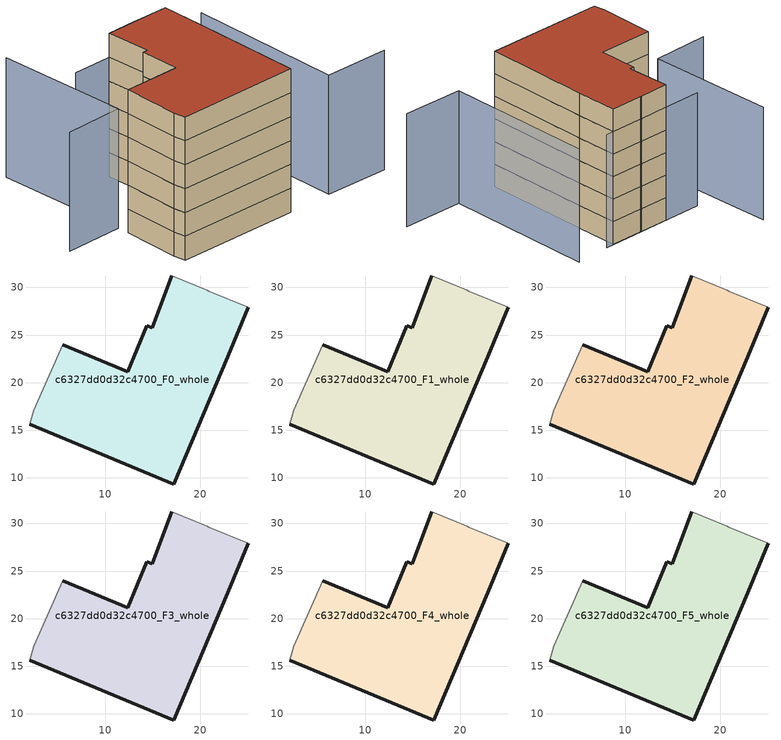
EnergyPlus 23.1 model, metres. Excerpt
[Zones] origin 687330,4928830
c6327dd0d32c4700_F0_whole
 floor ground (EU_floor_Construction): 25.04,27.92 22.85,22.7 17.17,9.34 2.03,15.61 2.45,17.08 5.5,24 12.35,21.15 14.36,25.98 14.94,25.75 16.97,31.21 20.7,29.7 20.89,29.62 z0
 wall outside (EU_wall_Construction): 2.03,15.61 17.17,9.34 22.85,22.7 25.04,27.92 / 16.97,31.21 14.94,25.75 14.36,25.98 12.35,21.15 5.5,24 z0:3
 wall adiabatic (EU_wall_Construction): 25.04,27.92 20.89,29.62 20.7,29.7 16.97,31.21 / 5.5,24 2.45,17.08 2.03,15.61 z0:3
c6327dd0d32c4700_F1_whole
 floor to c6327dd0d32c4700_F0_whole (EU_floor_Construction): 25.04,27.92 22.85,22.7 17.17,9.34 2.03,15.61 2.45,17.08 5.5,24 12.35,21.15 14.36,25.98 14.94,25.75 16.97,31.21 20.7,29.7 20.89,29.62 z3
 wall outside (EU_wall_Construction): 2.03,15.61 17.17,9.34 22.85,22.7 25.04,27.92 / 16.97,31.21 14.94,25.75 14.36,25.98 12.35,21.15 5.5,24 z3:6
 wall adiabatic (EU_wall_Construction): 25.04,27.92 20.89,29.62 20.7,29.7 16.97,31.21 / 5.5,24 2.45,17.08 2.03,15.61 z3:6
c6327dd0d32c4700_F2_whole
 floor to c6327dd0d32c4700_F1_whole (EU_floor_Construction): 25.04,27.92 22.85,22.7 17.17,9.34 2.03,15.61 2.45,17.08 5.5,24 12.35,21.15 14.36,25.98 14.94,25.75 16.97,31.21 20.7,29.7 20.89,29.62 z6
 wall outside (EU_wall_Construction): 2.03,15.61 17.17,9.34 22.85,22.7 25.04,27.92 / 16.97,31.21 14.94,25.75 14.36,25.98 12.35,21.15 5.5,24 z6:9
 wall adiabatic (EU_wall_Construction): 25.04,27.92 20.89,29.62 20.7,29.7 16.97,31.21 / 5.5,24 2.45,17.08 2.03,15.61 z6:9
c6327dd0d32c4700_F3_whole
 floor to c6327dd0d32c4700_F2_whole (EU_floor_Construction): 25.04,27.92 22.85,22.7 17.17,9.34 2.03,15.61 2.45,17.08 5.5,24 12.35,21.15 14.36,25.98 14.94,25.75 16.97,31.21 20.7,29.7 20.89,29.62 z9
 wall outside (EU_wall_Construction): 2.03,15.61 17.17,9.34 22.85,22.7 25.04,27.92 / 16.97,31.21 14.94,25.75 14.36,25.98 12.35,21.15 5.5,24 z9:12
 wall adiabatic (EU_wall_Construction): 25.04,27.92 20.89,29.62 20.7,29.7 16.97,31.21 / 5.5,24 2.45,17.08 2.03,15.61 z9:12
c6327dd0d32c4700_F4_whole
 floor to c6327dd0d32c4700_F3_whole (EU_floor_Construction): 25.04,27.92 22.85,22.7 17.17,9.34 2.03,15.61 2.45,17.08 5.5,24 12.35,21.15 14.36,25.98 14.94,25.75 16.97,31.21 20.7,29.7 20.89,29.62 z12
 wall outside (EU_wall_Construction): 2.03,15.61 17.17,9.34 22.85,22.7 25.04,27.92 / 16.97,31.21 14.94,25.75 14.36,25.98 12.35,21.15 5.5,24 z12:15
 wall adiabatic (EU_wall_Construction): 25.04,27.92 20.89,29.62 20.7,29.7 16.97,31.21 / 5.5,24 2.45,17.08 2.03,15.61 z12:15
c6327dd0d32c4700_F5_whole
 floor to c6327dd0d32c4700_F4_whole (EU_floor_Construction): 25.04,27.92 22.85,22.7 17.17,9.34 2.03,15.61 2.45,17.08 5.5,24 12.35,21.15 14.36,25.98 14.94,25.75 16.97,31.21 20.7,29.7 20.89,29.62 z15
 wall outside (EU_wall_Construction): 2.03,15.61 17.17,9.34 22.85,22.7 25.04,27.92 / 16.97,31.21 14.94,25.75 14.36,25.98 12.35,21.15 5.5,24 z15:18
 wall adiabatic (EU_wall_Construction): 25.04,27.92 20.89,29.62 20.7,29.7 16.97,31.21 / 5.5,24 2.45,17.08 2.03,15.61 z15:18
 roof outside (EU_roof_Construction): 17.17,9.34 22.85,22.7 25.04,27.92 20.89,29.62 20.7,29.7 16.97,31.21 14.94,25.75 14.36,25.98 12.35,21.15 5.5,24 2.45,17.08 2.03,15.61 z18
shading: 30.52,3.81 22.72,7.11 / 22.72,7.11 30.7,25.97 / 26.06,27.52 12.13,33.17 / 12.34,41.7 6.11,25.46 / 6.11,25.46 -1.09,28.22 z0:15
[Building]
EU S2 Campaign: North Axis=0; Terrain=City; Solar Distribution=FullExterior
[Site:Location]
Bologna: Latitude=44.5; Longitude=11.25; Time Zone=1; Elevation=37
[SizingPeriod:WeatherFileDays]
AnnualSizingPeriod: Begin Month=1; Begin Day of Month=1; End Month=12; End Day of Month=31; Day of Week for Start Day=Monday; Use Weather File Daylight Saving Period=No; Use Weather File Rain and Snow Indicators=No
[MATERIAL]
EU_InternalMass_Material: Roughness=MediumRough; Thickness=0.1; Conductivity=1; Density=1800; Specific Heat=900; Thermal Absorptance=0.9; Solar Absorptance=0.7; Visible Absorptance=0.7
[MATERIAL:NOMASS] Roughness=MediumRough; Thermal Absorptance=0.9; Solar Absorptance=0.7; Visible Absorptance=0.7
Name | Thermal Resistance
EU_wall_NoMass | 0.905828
EU_roof_NoMass | 0.37593
EU_floor_NoMass | 0.67114
[CONSTRUCTION]
EU_wall_Construction: EU_wall_NoMass
EU_roof_Construction: EU_roof_NoMass
EU_floor_Construction: EU_floor_NoMass
EU_InternalMass_Construction: EU_InternalMass_Material
[ZONE] Type=1; Multiplier=1; Ceiling Height=autocalculate; Floor Area=autocalculate; Part of Total Floor Area=Yes
Name | Volume
c6327dd0d32c4700_F0_whole | 742.998
c6327dd0d32c4700_F1_whole; c6327dd0d32c4700_F2_whole; c6327dd0d32c4700_F3_whole; c6327dd0d32c4700_F4_whole; c6327dd0d32c4700_F5_whole | 743
[INTERNALMASS] Construction=EU_InternalMass_Construction; Surface Area=247.666
Name | Zone or ZoneList
c6327dd0d32c4700_F0_whole_EU_InternalMass | c6327dd0d32c4700_F0_whole
c6327dd0d32c4700_F1_whole_EU_InternalMass | c6327dd0d32c4700_F1_whole
c6327dd0d32c4700_F2_whole_EU_InternalMass | c6327dd0d32c4700_F2_whole
c6327dd0d32c4700_F3_whole_EU_InternalMass | c6327dd0d32c4700_F3_whole
c6327dd0d32c4700_F4_whole_EU_InternalMass | c6327dd0d32c4700_F4_whole
c6327dd0d32c4700_F5_whole_EU_InternalMass | c6327dd0d32c4700_F5_whole
[OTHEREQUIPMENT] Fuel Type=Electricity; Design Level Calculation Method=Watts/Area; Power per Zone Floor Area=1; Fraction Latent=0; Fraction Radiant=0; Fraction Lost=0; Carbon Dioxide Generation Rate=0; EndUse Subcategory=EU_Step8_InternalGains
Name | Zone or ZoneList or Space or SpaceList | Schedule
EU_Step8_InternalGain_c6327dd0d32c4700_F0_whole_f000 | c6327dd0d32c4700_F0_whole | EU_Step8_GainSchedule_c6327dd0d32c4700_F0_whole_f000
EU_Step8_InternalGain_c6327dd0d32c4700_F1_whole_f000 | c6327dd0d32c4700_F1_whole | EU_Step8_GainSchedule_c6327dd0d32c4700_F1_whole_f000
EU_Step8_InternalGain_c6327dd0d32c4700_F2_whole_f000 | c6327dd0d32c4700_F2_whole | EU_Step8_GainSchedule_c6327dd0d32c4700_F2_whole_f000
EU_Step8_InternalGain_c6327dd0d32c4700_F3_whole_f000 | c6327dd0d32c4700_F3_whole | EU_Step8_GainSchedule_c6327dd0d32c4700_F3_whole_f000
EU_Step8_InternalGain_c6327dd0d32c4700_F4_whole_f000 | c6327dd0d32c4700_F4_whole | EU_Step8_GainSchedule_c6327dd0d32c4700_F4_whole_f000
EU_Step8_InternalGain_c6327dd0d32c4700_F5_whole_f000 | c6327dd0d32c4700_F5_whole | EU_Step8_GainSchedule_c6327dd0d32c4700_F5_whole_f000
[ZONEVENTILATION:DESIGNFLOWRATE] Schedule=EU_AlwaysOn; Design Flow Rate Calculation Method=AirChanges/Hour; Air Changes per Hour=0.73129; Ventilation Type=Natural; Fan Pressure Rise=0; Fan Total Efficiency=1; Constant Term Coefficient=1; Temperature Term Coefficient=0; Velocity Term Coefficient=0; Velocity Squared Term Coefficient=0; Minimum Indoor Temperature=-100; Maximum Indoor Temperature=100; Delta Temperature=-100; Minimum Outdoor Temperature=-100; Maximum Outdoor Temperature=100; Maximum Wind Speed=40
Name | Zone or ZoneList or Space or SpaceList
EU_ConstantAir_c6327dd0d32c4700_F0_whole | c6327dd0d32c4700_F0_whole
EU_ConstantAir_c6327dd0d32c4700_F1_whole | c6327dd0d32c4700_F1_whole
EU_ConstantAir_c6327dd0d32c4700_F2_whole | c6327dd0d32c4700_F2_whole
EU_ConstantAir_c6327dd0d32c4700_F3_whole | c6327dd0d32c4700_F3_whole
EU_ConstantAir_c6327dd0d32c4700_F4_whole | c6327dd0d32c4700_F4_whole
EU_ConstantAir_c6327dd0d32c4700_F5_whole | c6327dd0d32c4700_F5_whole
[HVACTEMPLATE:THERMOSTAT] Constant Heating Setpoint=20; Constant Cooling Setpoint=50
EU_HeatOnly_c6327dd0d32c4700_F0_whole; EU_HeatOnly_c6327dd0d32c4700_F1_whole; EU_HeatOnly_c6327dd0d32c4700_F2_whole; EU_HeatOnly_c6327dd0d32c4700_F3_whole; EU_HeatOnly_c6327dd0d32c4700_F4_whole; EU_HeatOnly_c6327dd0d32c4700_F5_whole
[HVACTEMPLATE:ZONE:IDEALLOADSAIRSYSTEM] System Availability Schedule=EU_AlwaysOn; Maximum Heating Supply Air Temperature=50; Minimum Cooling Supply Air Temperature=13; Maximum Heating Supply Air Humidity Ratio=0.0156; Minimum Cooling Supply Air Humidity Ratio=0.0077; Heating Limit=NoLimit; Cooling Limit=NoLimit; Heating Availability Schedule=EU_AlwaysOn; Cooling Availability Schedule=EU_CoolingOff; Dehumidification Control Type=ConstantSensibleHeatRatio; Cooling Sensible Heat Ratio=0.7; Dehumidification Setpoint=60; Humidification Control Type=None; Humidification Setpoint=30; Outdoor Air Method=None; Outdoor Air Flow Rate per Person=0.00944; Outdoor Air Flow Rate per Zone Floor Area=0; Outdoor Air Flow Rate per Zone=0; Demand Controlled Ventilation Type=None; Outdoor Air Economizer Type=NoEconomizer; Heat Recovery Type=None; Sensible Heat Recovery Effectiveness=0.7; Latent Heat Recovery Effectiveness=0.65
Name | Template Thermostat
c6327dd0d32c4700_F0_whole | EU_HeatOnly_c6327dd0d32c4700_F0_whole
c6327dd0d32c4700_F1_whole | EU_HeatOnly_c6327dd0d32c4700_F1_whole
c6327dd0d32c4700_F2_whole | EU_HeatOnly_c6327dd0d32c4700_F2_whole
c6327dd0d32c4700_F3_whole | EU_HeatOnly_c6327dd0d32c4700_F3_whole
c6327dd0d32c4700_F4_whole | EU_HeatOnly_c6327dd0d32c4700_F4_whole
c6327dd0d32c4700_F5_whole | EU_HeatOnly_c6327dd0d32c4700_F5_whole
[SIZING:ZONE] Zone Cooling Design Supply Air Temperature Input Method=SupplyAirTemperature; Zone Cooling Design Supply Air Temperature=13; Zone Heating Design Supply Air Temperature Input Method=SupplyAirTemperature; Zone Heating Design Supply Air Temperature=50; Zone Cooling Design Supply Air Humidity Ratio=0.008; Zone Heating Design Supply Air Humidity Ratio=0.008; Cooling Design Air Flow Method=DesignDay; Cooling Design Air Flow Rate=0; Cooling Minimum Air Flow per Zone Floor Area=0.000762; Cooling Minimum Air Flow=0; Cooling Minimum Air Flow Fraction=0.2; Heating Design Air Flow Method=DesignDay; Heating Design Air Flow Rate=0; Heating Maximum Air Flow per Zone Floor Area=0.002032; Heating Maximum Air Flow=0.141576; Heating Maximum Air Flow Fraction=0.3; Account for Dedicated Outdoor Air System=No; Dedicated Outdoor Air System Control Strategy=NeutralSupplyAir; Dedicated Outdoor Air Low Setpoint Temperature for Design=autosize; Dedicated Outdoor Air High Setpoint Temperature for Design=autosize; Zone Load Sizing Method=Sensible Load Only No Latent Load; Zone Latent Cooling Design Supply Air Humidity Ratio Input Method=HumidityRatioDifference; Zone Cooling Design Supply Air Humidity Ratio Difference=0.005; Zone Latent Heating Design Supply Air Humidity Ratio Input Method=HumidityRatioDifference; Zone Humidification Design Supply Air Humidity Ratio Difference=0.005
c6327dd0d32c4700_F0_whole; c6327dd0d32c4700_F1_whole; c6327dd0d32c4700_F2_whole; c6327dd0d32c4700_F3_whole; c6327dd0d32c4700_F4_whole; c6327dd0d32c4700_F5_whole
[SCHEDULE:CONSTANT]
Name | Hourly Value
EU_AlwaysOn | 1
EU_CoolingOff | 0
[SCHEDULE:FILE] Column Number=1; Rows to Skip at Top=0; Number of Hours of Data=8760; Column Separator=Comma; Interpolate to Timestep=No; Minutes per Item=60; Adjust Schedule for Daylight Savings=Yes
Name | File
EU_Step8_GainSchedule_c6327dd0d32c4700_F0_whole_f000 | ../../schedules/c6327dd0d32c4700/c6327dd0d32c4700_F0_whole_f000_gain.csv
EU_Step8_GainSchedule_c6327dd0d32c4700_F1_whole_f000 | ../../schedules/c6327dd0d32c4700/c6327dd0d32c4700_F1_whole_f000_gain.csv
EU_Step8_GainSchedule_c6327dd0d32c4700_F2_whole_f000 | ../../schedules/c6327dd0d32c4700/c6327dd0d32c4700_F2_whole_f000_gain.csv
EU_Step8_GainSchedule_c6327dd0d32c4700_F3_whole_f000 | ../../schedules/c6327dd0d32c4700/c6327dd0d32c4700_F3_whole_f000_gain.csv
EU_Step8_GainSchedule_c6327dd0d32c4700_F4_whole_f000 | ../../schedules/c6327dd0d32c4700/c6327dd0d32c4700_F4_whole_f000_gain.csv
EU_Step8_GainSchedule_c6327dd0d32c4700_F5_whole_f000 | ../../schedules/c6327dd0d32c4700/c6327dd0d32c4700_F5_whole_f000_gain.csv
